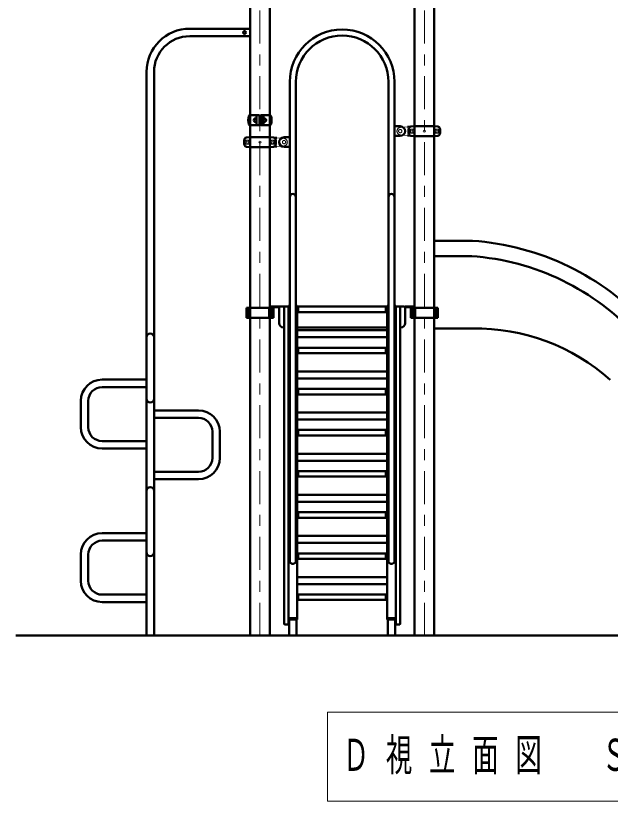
# Model space of a CAD drawing. Units: millimetres on the paper. Extents: x -385 to 0, y -594 to 267.
# Drawn here: x -125.3 to -71.1, y -148.6 to -76.9 of the extents above; entities that cross this region are included whole.
import ezdxf

# ---------------------------------------------------------------- set-up
doc = ezdxf.new("R2010")
doc.units = ezdxf.units.MM
doc.linetypes.add('USER1', pattern=[4.5, 2.5, -2])
doc.linetypes.add('USER2', pattern=[6, 3, -1, 1, -1])
doc.layers.add('LY_1', color=140, linetype='Continuous', lineweight=50)
doc.styles.add('ＭＳ ゴシック', font='')
doc.styles.get('ＭＳ ゴシック').set_extended_font_data('MS Gothic')

msp = doc.modelspace()

# ---------------------------------------------------------------- linework, layer by layer
at = {"layer": 'LY_1', "color": 7, "linetype": 'USER2', "lineweight": 13}
for p, q in [((-103.015, -133.471), (-103.015, -61.471)), ((-88.015, -133.471), (-88.015, -61.471))]:
    msp.add_line(p, q, dxfattribs=at)
at = {"layer": 'LY_1'}
for p, q in [((-103.906, -133.471), (-103.906, -63.181)), ((-102.124, -133.471), (-102.124, -63.181)), ((-88.906, -133.471), (-88.906, -63.181)), ((-87.124, -133.471), (-87.124, -63.181)), ((-103.906, -78.131), (-109.415, -78.131)), ((-103.906, -78.811), (-109.415, -78.811)), ((-113.355, -82.071), (-113.355, -133.471)), ((-112.675, -82.071), (-112.675, -133.471)), ((-100.287, -93.471), (-100.287, -82.971)), ((-99.743, -93.471), (-99.743, -82.97)), ((-91.287, -93.471), (-91.287, -82.97)), ((-90.743, -93.471), (-90.743, -82.971)), ((-103.937, -86.021), (-103.085, -86.021)), ((-103.34, -86.286), (-103.38, -86.284)), ((-103.34, -86.657), (-103.38, -86.658)), ((-103.34, -86.471), (-103.34, -86.041)), ((-103.34, -86.471), (-103.34, -86.901)), ((-103.045, -86.061), (-103.045, -86.881)), ((-102.985, -86.061), (-102.985, -86.881)), ((-102.092, -86.021), (-102.945, -86.021)), ((-102.689, -86.471), (-102.689, -86.041)), ((-102.689, -86.286), (-102.65, -86.284)), ((-102.689, -86.471), (-102.689, -86.901)), ((-102.689, -86.657), (-102.65, -86.658)), ((-103.935, -86.921), (-103.085, -86.921)), ((-102.092, -86.921), (-102.945, -86.921)), ((-90.215, -87.031), (-90.743, -87.031)), ((-88.935, -87.021), (-89.565, -87.076)), ((-87.095, -87.021), (-88.935, -87.021)), ((-87.095, -87.021), (-86.779, -87.049)), ((-103.935, -88.021), (-104.25, -88.049)), ((-103.935, -88.021), (-102.094, -88.021)), ((-102.095, -88.021), (-101.465, -88.076)), ((-100.815, -88.031), (-100.287, -88.031)), ((-90.215, -87.911), (-90.743, -87.911)), ((-88.935, -87.921), (-89.565, -87.866)), ((-87.095, -87.921), (-88.935, -87.921)), ((-87.095, -87.921), (-86.779, -87.894)), ((-103.935, -88.921), (-104.25, -88.894)), ((-103.935, -88.921), (-102.094, -88.921)), ((-102.095, -88.921), (-101.465, -88.866)), ((-100.815, -88.911), (-100.286, -88.911)), ((-100.287, -126.701), (-100.287, -93.471)), ((-99.743, -126.701), (-99.743, -93.471)), ((-91.287, -126.701), (-91.287, -93.471)), ((-90.743, -126.701), (-90.743, -93.471)), ((-87.124, -97.471), (-83.635, -97.471)), ((-87.124, -98.871), (-83.713, -98.871)), ((-104.251, -103.591), (-104.251, -104.491)), ((-101.778, -103.591), (-104.251, -103.591)), ((-104.085, -103.591), (-104.085, -104.491)), ((-102.18, -103.591), (-102.18, -104.491)), ((-102.124, -103.471), (-101.265, -103.471)), ((-102.124, -103.517), (-101.265, -103.517)), ((-101.993, -103.591), (-101.993, -104.491)), ((-101.934, -103.591), (-101.934, -104.491)), ((-101.778, -103.591), (-101.778, -104.491)), ((-101.265, -103.531), (-101.265, -104.971)), ((-100.415, -103.471), (-101.205, -103.471)), ((-100.795, -132.371), (-100.795, -103.571)), ((-100.415, -103.822), (-100.415, -103.407)), ((-100.415, -103.407), (-100.287, -103.407)), ((-100.415, -132.371), (-100.415, -103.471)), ((-99.743, -103.407), (-99.615, -103.407)), ((-99.615, -103.822), (-99.615, -103.407)), ((-95.515, -103.471), (-99.615, -103.471)), ((-99.615, -131.991), (-99.615, -103.471)), ((-99.515, -103.971), (-99.515, -103.471)), ((-95.515, -103.471), (-91.415, -103.471)), ((-91.515, -103.971), (-91.515, -103.471)), ((-91.287, -103.407), (-91.415, -103.407)), ((-91.415, -103.822), (-91.415, -103.407)), ((-91.415, -131.991), (-91.415, -103.471)), ((-90.615, -103.407), (-90.743, -103.407)), ((-90.615, -103.822), (-90.615, -103.407)), ((-90.615, -103.471), (-89.825, -103.471)), ((-90.615, -132.371), (-90.615, -103.471)), ((-90.235, -132.371), (-90.235, -103.571)), ((-88.906, -103.471), (-89.765, -103.471)), ((-88.906, -103.517), (-89.765, -103.517)), ((-89.765, -103.531), (-89.765, -104.971)), ((-89.251, -103.591), (-89.251, -104.491)), ((-89.251, -103.591), (-86.778, -103.591)), ((-89.095, -103.591), (-89.095, -104.491)), ((-89.036, -103.591), (-89.036, -104.491)), ((-88.849, -103.591), (-88.849, -104.491)), ((-86.945, -103.591), (-86.945, -104.491)), ((-86.778, -103.591), (-86.778, -104.491)), ((-101.778, -104.491), (-104.251, -104.491)), ((-95.515, -103.971), (-99.515, -103.971)), ((-95.515, -103.971), (-91.515, -103.971)), ((-89.251, -104.491), (-86.778, -104.491)), ((-100.795, -105.371), (-100.865, -105.371)), ((-95.515, -105.371), (-99.615, -105.371)), ((-99.615, -105.632), (-91.415, -105.632)), ((-95.515, -105.371), (-91.415, -105.371)), ((-90.235, -105.371), (-90.165, -105.371)), ((-87.124, -105.471), (-83.635, -105.471)), ((-99.615, -106.27), (-91.415, -106.27)), ((-95.515, -107.221), (-99.515, -107.221)), ((-99.515, -107.721), (-99.515, -107.221)), ((-95.515, -107.221), (-91.515, -107.221)), ((-91.515, -107.721), (-91.515, -107.221)), ((-95.515, -107.721), (-99.515, -107.721)), ((-95.515, -107.721), (-91.515, -107.721)), ((-99.615, -109.382), (-91.415, -109.382)), ((-117.415, -110.131), (-113.355, -110.131)), ((-99.615, -110.02), (-91.415, -110.02)), ((-117.415, -110.811), (-113.355, -110.811)), ((-95.515, -110.971), (-99.515, -110.971)), ((-99.515, -111.471), (-99.515, -110.971)), ((-95.515, -110.971), (-91.515, -110.971)), ((-91.515, -111.471), (-91.515, -110.971)), ((-95.515, -111.471), (-99.515, -111.471)), ((-95.515, -111.471), (-91.515, -111.471)), ((-119.355, -114.471), (-119.355, -112.071)), ((-118.675, -114.471), (-118.675, -112.071)), ((-108.615, -112.931), (-112.675, -112.931)), ((-99.615, -113.132), (-91.415, -113.132)), ((-108.615, -113.611), (-112.675, -113.611)), ((-99.615, -113.77), (-91.415, -113.77)), ((-107.355, -117.271), (-107.355, -114.871)), ((-106.675, -117.271), (-106.675, -114.871)), ((-95.515, -114.721), (-99.515, -114.721)), ((-99.515, -115.221), (-99.515, -114.721)), ((-95.515, -115.221), (-99.515, -115.221)), ((-95.515, -114.721), (-91.515, -114.721)), ((-95.515, -115.221), (-91.515, -115.221)), ((-91.515, -115.221), (-91.515, -114.721)), ((-113.355, -115.731), (-117.415, -115.731)), ((-113.355, -116.411), (-117.415, -116.411)), ((-99.615, -116.882), (-91.415, -116.882)), ((-99.615, -117.52), (-91.415, -117.52)), ((-112.675, -118.531), (-108.615, -118.531)), ((-95.515, -118.471), (-99.515, -118.471)), ((-99.515, -118.971), (-99.515, -118.471)), ((-95.515, -118.471), (-91.515, -118.471)), ((-91.515, -118.971), (-91.515, -118.471)), ((-112.675, -119.211), (-108.615, -119.211)), ((-95.515, -118.971), (-99.515, -118.971)), ((-95.515, -118.971), (-91.515, -118.971)), ((-99.615, -120.632), (-91.415, -120.632)), ((-99.615, -121.27), (-91.415, -121.27)), ((-95.515, -122.221), (-99.515, -122.221)), ((-99.515, -122.721), (-99.515, -122.221)), ((-95.515, -122.221), (-91.515, -122.221)), ((-91.515, -122.721), (-91.515, -122.221)), ((-95.515, -122.721), (-99.515, -122.721)), ((-95.515, -122.721), (-91.515, -122.721)), ((-117.415, -124.131), (-113.355, -124.131)), ((-99.615, -124.382), (-91.415, -124.382)), ((-117.415, -124.811), (-113.355, -124.811)), ((-99.615, -125.02), (-91.415, -125.02)), ((-95.515, -125.971), (-99.515, -125.971)), ((-99.515, -126.471), (-99.515, -125.971)), ((-95.515, -125.971), (-91.515, -125.971)), ((-91.515, -126.471), (-91.515, -125.971)), ((-119.355, -128.471), (-119.355, -126.071)), ((-118.675, -128.471), (-118.675, -126.071)), ((-95.515, -126.471), (-99.515, -126.471)), ((-95.515, -126.471), (-91.515, -126.471)), ((-99.615, -128.132), (-91.415, -128.132)), ((-99.615, -128.77), (-91.415, -128.77)), ((-113.355, -129.731), (-117.415, -129.731)), ((-95.515, -129.721), (-99.515, -129.721)), ((-99.515, -130.221), (-99.515, -129.721)), ((-95.515, -130.221), (-99.515, -130.221)), ((-95.515, -129.721), (-91.515, -129.721)), ((-95.515, -130.221), (-91.515, -130.221)), ((-91.515, -130.221), (-91.515, -129.721)), ((-113.355, -130.411), (-117.415, -130.411)), ((-100.695, -132.471), (-100.515, -132.471)), ((-100.415, -131.871), (-99.615, -131.871)), ((-100.415, -131.991), (-99.615, -131.991)), ((-100.355, -133.471), (-100.355, -131.991)), ((-99.675, -133.471), (-99.675, -131.991)), ((-90.615, -131.871), (-91.415, -131.871)), ((-90.615, -131.991), (-91.415, -131.991)), ((-91.355, -133.471), (-91.355, -131.991)), ((-90.675, -133.471), (-90.675, -131.991)), ((-90.335, -132.471), (-90.515, -132.471))]:
    msp.add_line(p, q, dxfattribs=at)
at = {"layer": 'LY_1', "color": 7, "lineweight": 13}
for p, q in [((-102.855, -86.061), (-102.855, -86.881)), ((-89.349, -87.656), (-89.349, -87.286)), ((-88.98, -87.286), (-89.349, -87.286)), ((-87.049, -87.286), (-86.68, -87.286)), ((-86.68, -87.656), (-86.68, -87.286)), ((-88.98, -87.656), (-89.349, -87.656)), ((-87.049, -87.656), (-86.68, -87.656)), ((-104.349, -88.656), (-104.349, -88.286)), ((-103.98, -88.286), (-104.349, -88.286)), ((-103.98, -88.656), (-104.349, -88.656)), ((-102.049, -88.286), (-101.68, -88.286)), ((-102.049, -88.656), (-101.68, -88.656)), ((-101.68, -88.656), (-101.68, -88.286)), ((-96.853, -140.442), (-96.853, -148.576)), ((-46.053, -140.442), (-96.853, -140.442)), ((-96.853, -148.576), (-46.053, -148.576))]:
    msp.add_line(p, q, dxfattribs=at)
at = {"layer": 'LY_1', "color": 7, "linetype": 'USER1', "lineweight": 13}
for p, q in [((-89.565, -87.076), (-90.195, -87.123)), ((-88.915, -87.041), (-88.915, -87.901)), ((-87.115, -87.041), (-87.115, -87.901)), ((-103.915, -88.041), (-103.915, -88.901)), ((-102.115, -88.041), (-102.115, -88.901)), ((-101.465, -88.076), (-100.834, -88.123)), ((-89.565, -87.866), (-90.195, -87.82)), ((-101.465, -88.866), (-100.834, -88.82))]:
    msp.add_line(p, q, dxfattribs=at)
at = {"layer": 'LY_1', "color": 7}
msp.add_line((-125.293, -133.471), (-17.614, -133.471), dxfattribs=at)
at = {"layer": 'LY_1'}
for points in [[(-99.743, -126.701), (-99.745, -126.73), (-99.752, -126.758), (-99.763, -126.785), (-99.779, -126.811), (-99.799, -126.834), (-99.822, -126.856), (-99.849, -126.875), (-99.879, -126.891), (-99.91, -126.904), (-99.944, -126.913), (-99.979, -126.918), (-100.015, -126.92), (-100.05, -126.918), (-100.085, -126.913), (-100.119, -126.904), (-100.151, -126.891), (-100.18, -126.875), (-100.207, -126.856), (-100.23, -126.834), (-100.25, -126.811), (-100.266, -126.785), (-100.277, -126.758), (-100.284, -126.73), (-100.287, -126.701)], [(-91.287, -126.701), (-91.284, -126.73), (-91.277, -126.758), (-91.266, -126.785), (-91.25, -126.811), (-91.23, -126.834), (-91.207, -126.856), (-91.18, -126.875), (-91.151, -126.891), (-91.119, -126.904), (-91.085, -126.913), (-91.05, -126.918), (-91.015, -126.92), (-90.979, -126.918), (-90.944, -126.913), (-90.91, -126.904), (-90.879, -126.891), (-90.849, -126.875), (-90.822, -126.856), (-90.799, -126.834), (-90.779, -126.811), (-90.763, -126.785), (-90.752, -126.758), (-90.745, -126.73), (-90.743, -126.701)]]:
    msp.add_lwpolyline(points, dxfattribs=at)
msp.add_circle((-104.415, -78.471), 0.12, dxfattribs=at)
at = {"layer": 'LY_1', "color": 7, "linetype": 'USER1', "lineweight": 13}
for centre in [(-90.215, -87.471), (-100.815, -88.471)]:
    msp.add_circle(centre, 0.15, dxfattribs=at)
at = {"layer": 'LY_1', "color": 7, "lineweight": 13}
for centre, radius in [((-89.165, -87.471), 0.185), ((-89.165, -87.471), 0.1), ((-88.015, -87.471), 0.1), ((-86.865, -87.471), 0.185), ((-86.865, -87.471), 0.1), ((-104.165, -88.471), 0.185), ((-104.165, -88.471), 0.1), ((-103.015, -88.471), 0.1), ((-101.865, -88.471), 0.185), ((-101.865, -88.471), 0.1)]:
    msp.add_circle(centre, radius, dxfattribs=at)
at = {"layer": 'LY_1'}
for centre, radius, start, end in [((-109.415, -82.071), 3.94, 90, 180), ((-95.515, -82.971), 4.772, 0, 180), ((-95.515, -82.971), 4.228, 0, 180), ((-109.415, -82.071), 3.26, 90, 180), ((-102.963, -86.471), 1.122, 159.19706, 200.80294), ((-103.937, -86.101), 0.08, 90, 159.19706), ((-103.386, -86.471), 0.187, 88, 272), ((-103.32, -86.041), 0.02, 90, 180), ((-103.085, -86.061), 0.04, 0, 90), ((-102.945, -86.061), 0.04, 90, 180), ((-102.709, -86.041), 0.02, 0, 90), ((-102.643, -86.471), 0.187, 268, 92), ((-102.092, -86.101), 0.08, 20.80294, 90), ((-103.066, -86.471), 1.122, 339.19706, 20.80294), ((-103.937, -86.841), 0.08, 200.80294, 270), ((-103.32, -86.901), 0.02, 180, 270), ((-103.085, -86.881), 0.04, 270, 0), ((-102.945, -86.881), 0.04, 180, 270), ((-102.709, -86.901), 0.02, 270, 0), ((-102.092, -86.841), 0.08, 270, 339.19706), ((-90.215, -87.471), 0.44, 270, 90), ((-88.465, -87.471), 1, 163.80375, 196.19625), ((-89.233, -87.248), 0.2, 95, 163.80375), ((-86.796, -87.248), 0.2, 16.19625, 85), ((-87.565, -87.471), 1, 343.80375, 16.19625), ((-104.233, -88.248), 0.2, 95, 163.80375), ((-101.796, -88.248), 0.2, 16.19625, 85), ((-100.815, -88.471), 0.44, 90, 270), ((-89.233, -87.694), 0.2, 196.19625, 265), ((-86.796, -87.694), 0.2, 275, 343.80375), ((-103.465, -88.471), 1, 163.80375, 196.19625), ((-104.233, -88.694), 0.2, 196.19625, 265), ((-101.796, -88.694), 0.2, 275, 343.80375), ((-102.565, -88.471), 1, 343.80375, 16.19625), ((-100.015, -93.471), 0.272, 0, 180), ((-91.015, -93.471), 0.272, 0, 180), ((-85.299, -121.413), 24, 42.34811, 86.02278), ((-83.747, -99.471), 0.6, 83.42334, 90), ((-85.299, -121.413), 22.6, 42.15934, 86.02278), ((-101.205, -103.531), 0.06, 90, 180), ((-100.695, -103.571), 0.1, 90, 180), ((-100.515, -103.571), 0.1, 0, 90), ((-90.515, -103.571), 0.1, 90, 180), ((-90.335, -103.571), 0.1, 0, 90), ((-89.825, -103.531), 0.06, 0, 90), ((-100.865, -104.971), 0.4, 180, 270), ((-90.165, -104.971), 0.4, 270, 0), ((-113.015, -106.271), 0.34, 0, 180), ((-83.29, -123.768), 18.3, 48.03465, 91.08034), ((-117.415, -112.071), 1.94, 90, 180), ((-117.415, -112.071), 1.26, 90, 180), ((-113.015, -111.871), 0.34, 180, 0), ((-108.615, -114.871), 1.94, 0, 90), ((-108.615, -114.871), 1.26, 0, 90), ((-117.415, -114.471), 1.94, 180, 270), ((-117.415, -114.471), 1.26, 180, 270), ((-108.615, -117.271), 1.26, 270, 0), ((-108.615, -117.271), 1.94, 270, 0), ((-113.015, -120.271), 0.34, 0, 180), ((-117.415, -126.071), 1.94, 90, 180), ((-117.415, -126.071), 1.26, 90, 180), ((-113.015, -125.871), 0.34, 180, 0), ((-117.415, -128.471), 1.94, 180, 270), ((-117.415, -128.471), 1.26, 180, 270), ((-100.695, -132.371), 0.1, 180, 270), ((-100.515, -132.371), 0.1, 270, 0), ((-90.515, -132.371), 0.1, 180, 270), ((-90.335, -132.371), 0.1, 270, 0)]:
    msp.add_arc(centre, radius, start, end, dxfattribs=at)
at = {"layer": 'LY_1', "color": 7, "lineweight": 13}
for centre, radius, start, end in [((-102.895, -86.061), 0.04, 0, 90), ((-102.895, -86.881), 0.04, 270, 0), ((-91.54, -87.471), 2.567, 355.87048, 4.12952), ((-84.489, -87.471), 2.567, 175.87048, 184.12952), ((-106.54, -88.471), 2.567, 355.87048, 4.12952), ((-99.489, -88.471), 2.567, 175.87048, 184.12952)]:
    msp.add_arc(centre, radius, start, end, dxfattribs=at)
at = {"layer": 'LY_1', "color": 7, "linetype": 'USER1', "lineweight": 13}
for centre, radius, start, end in [((-90.165, -87.471), 0.35, 95, 265), ((-88.935, -87.041), 0.02, 0, 91.98888), ((-102.095, -88.041), 0.02, 88.01112, 180), ((-88.935, -87.901), 0.02, 270, 0), ((-100.864, -88.471), 0.35, 275, 85), ((-102.095, -88.901), 0.02, 180, 270)]:
    msp.add_arc(centre, radius, start, end, dxfattribs=at)

# ---------------------------------------------------------------- texts
at = {"layer": 'LY_1', "color": 7, "insert": (-95.453, -144.509), "char_height": 2.933, "attachment_point": 4, "style": 'ＭＳ ゴシック'}
msp.add_mtext('\\T1.64;\\W0.6;Ｄ視立面図\u3000Ｓ＝１／５０', dxfattribs=at)

doc.saveas('drawing.dxf')
